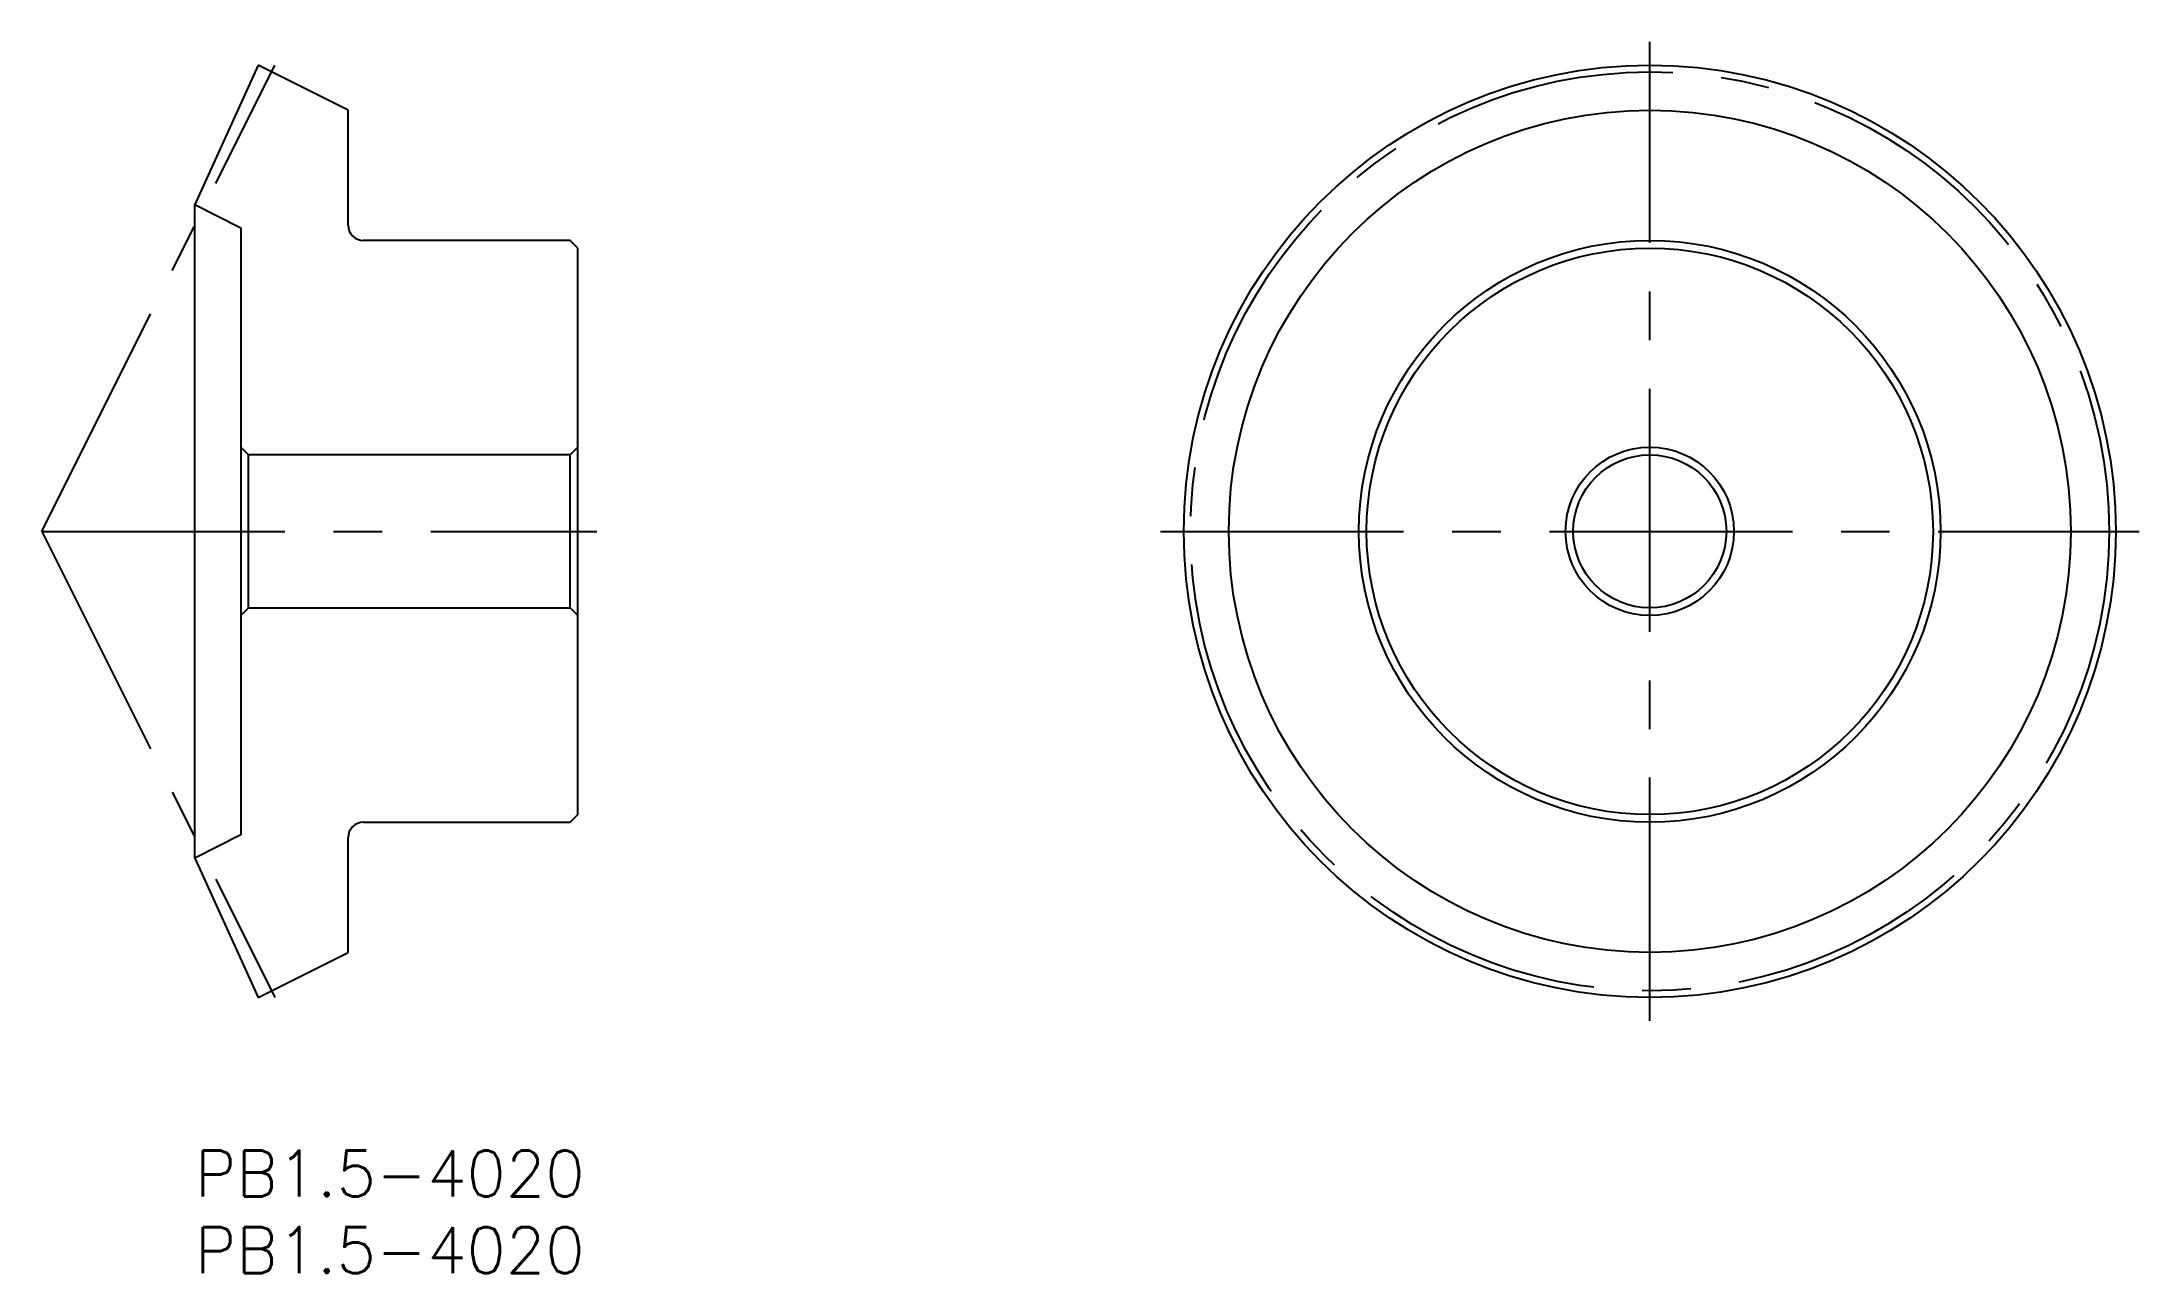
# Model space of a CAD drawing. Extents: x -10 to 127, y -8 to 72.
import ezdxf

# ---------------------------------------------------------------- set-up
doc = ezdxf.new("R2010")
doc.units = 0
doc.header["$LTSCALE"] = 0.5
doc.linetypes.add('CENTER', pattern=[50.8, 31.75, -6.35, 6.35, -6.35])
for name, color, linetype in [('MSM_CENTER', 1, 'CENTER'), ('MSM_CONTINUOUS', 7, 'CONTINUOUS'), ('MSM_PART_NUMBER', 7, 'CONTINUOUS')]:
    doc.layers.add(name, color=color, linetype=linetype)
doc.styles.get("Standard").update_dxf_attribs({"font": 'txt.shx', "height": 3, "bigfont": 'bigfont.shx'})

# ---------------------------------------------------------------- blocks, each defined once
blk = doc.blocks.new('*U17')
at = {"layer": 'MSM_PART_NUMBER'}
blk.add_text('PB1.5-4020', height=3, dxfattribs=at).set_placement((0, -3))
blk = doc.blocks.new('*U18')
at = {"layer": 'MSM_PART_NUMBER'}
blk.add_text('PB1.5-4020', height=3, dxfattribs=at).set_placement((0, -8))

msp = doc.modelspace()

# ---------------------------------------------------------------- linework, layer by layer
at = {"layer": 'MSM_CENTER'}
for p, q in [((95.04, 8.48), (95.04, 72.4)), ((-9.99, 40.44), (5.23, 70.89)), ((-9.99, 40.44), (26.26, 40.44)), ((-9.99, 40.44), (5.23, 9.99)), ((63.08, 40.44), (127, 40.44))]:
    msp.add_line(p, q, dxfattribs=at)
msp.add_circle((95.04, 40.44), 30, dxfattribs=at)
at = {"layer": 'MSM_CONTINUOUS'}
for p, q in [((4.13, 70.88), (0, 61.78)), ((10.01, 67.94), (4.13, 70.88)), ((10.01, 60.44), (10.01, 67.94)), ((0, 61.78), (3.01, 60.26)), ((0, 19.1), (0, 61.78)), ((3.01, 60.26), (3.01, 20.62)), ((24.51, 59.44), (11.01, 59.44)), ((25.01, 58.94), (24.51, 59.44)), ((25.01, 21.94), (25.01, 58.94)), ((3.51, 45.44), (3.01, 45.94)), ((24.51, 45.44), (3.51, 45.44)), ((3.51, 35.44), (3.51, 45.44)), ((25.01, 45.94), (24.51, 45.44)), ((24.51, 35.44), (24.51, 45.44)), ((3.01, 34.94), (3.51, 35.44)), ((3.51, 35.44), (24.51, 35.44)), ((24.51, 35.44), (25.01, 34.94)), ((24.51, 21.44), (25.01, 21.94)), ((3.01, 20.62), (0, 19.1)), ((11.01, 21.44), (24.51, 21.44)), ((10.01, 12.94), (10.01, 20.44)), ((0, 19.1), (4.13, 10)), ((4.13, 10), (10.01, 12.94))]:
    msp.add_line(p, q, dxfattribs=at)
for radius in [30.44, 27.5, 19, 18.5, 5.5, 5]:
    msp.add_circle((95.04, 40.44), radius, dxfattribs=at)
for centre, start, end in [((11.01, 60.44), 180, 270), ((11.01, 20.44), 90, 180)]:
    msp.add_arc(centre, 1, start, end, dxfattribs=at)

# ---------------------------------------------------------------- block references
for name in ['*U17', '*U18']:
    msp.add_blockref(name, (0, 0), dxfattribs=at)

doc.saveas('drawing.dxf')
